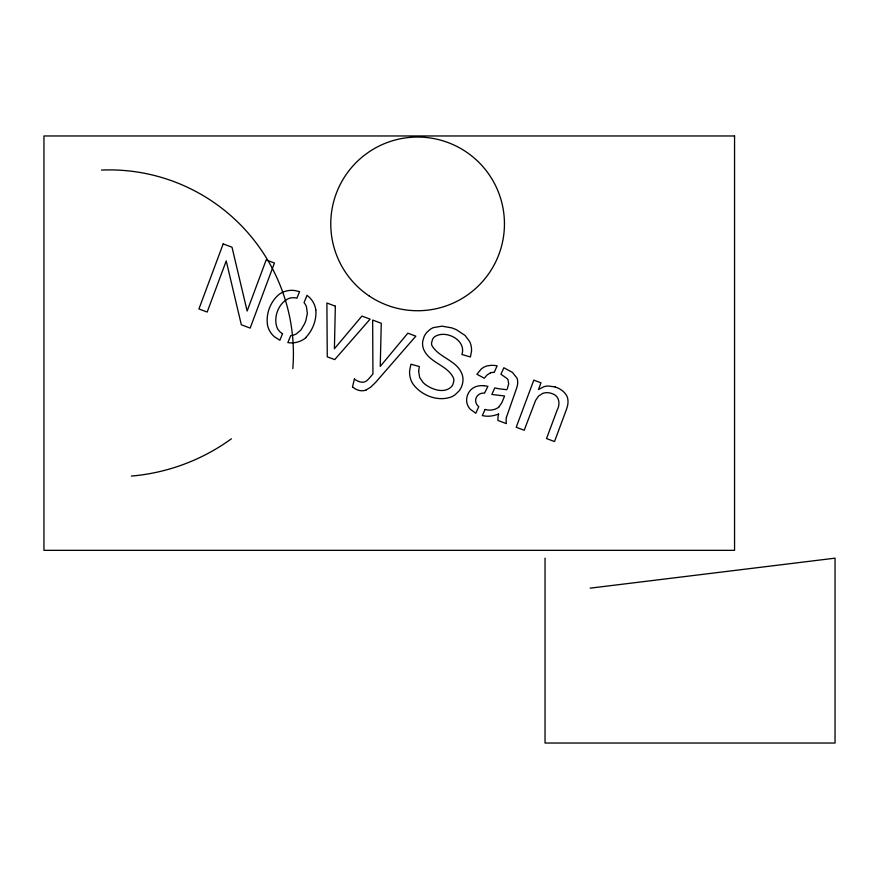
<?xml version="1.0" encoding="UTF-8"?>
<svg xmlns="http://www.w3.org/2000/svg" width="879" height="879" viewBox="0 0 879 879"><rect width="100%" height="100%" fill="white"/><g stroke="black" fill="none" stroke-linecap="round" stroke-linejoin="round"><path stroke-width="1.32" d="M506.458 417.184L516.061 389.793A60.135 60.135 0 0 0 517.028 386.826L517.522 384.738A13.701 13.701 0 0 0 517.127 378.355L512.435 372.388L503.843 367.763L500.931 374.234L507.216 378.662A9.284 9.284 0 0 1 508.04 379.937L508.688 383.782L507.337 388.683M352.49 386.903L354.402 379.069M282.533 333.668L279.874 340.25L274.6 336.899A21.118 21.118 0 0 1 269.6 330.801L268.721 328.977A20.14 20.14 0 0 1 267.612 325.637C265.557 314.188 270.347 301.387 279.423 294.135A19.767 19.767 0 0 1 283.939 291.74L284.884 291.421A22.513 22.513 0 0 1 294.542 290.499L299.552 291.63L296.893 298.201L295.575 297.904A13.218 13.218 0 0 0 289.147 298.344C278.434 302.761 272.908 317.682 277.303 328.219A13.339 13.339 0 0 0 282.522 333.69M485.01 409.603L482.329 415.58A24.931 24.931 0 0 0 489.867 416.152L491.746 415.91A37.709 37.709 0 0 0 498.58 414.053M499.228 406.428L501.964 402.45L504.579 395.989L491.833 394.451L494.778 387.903A119.489 119.489 0 0 0 499.316 388.837L506.908 389.727M305.771 337.514C312.682 330.35 316.715 319.945 315.825 309.99M366.257 389.847L370.674 387.189L375.575 382.431L415.833 336.163L407.845 333.185L380.244 366.411L381.266 323.274L372.652 320.066L372.938 373.949L369.554 377.904A56.146 56.146 0 0 1 368.323 379.256L366.84 380.673A7.845 7.845 0 0 1 363.302 382.2A9.878 9.878 0 0 1 358.742 381.398M490.46 372.85L487.131 374.937L484.318 378.223L476.901 374.245L481.242 369.048A15.91 15.91 0 0 1 483.428 367.455A14.031 14.031 0 0 1 487.427 365.851L490.965 365.356A27.787 27.787 0 0 1 497.129 365.851L494.163 372.443A9.438 9.438 0 0 0 490.449 372.806M590.128 588.161L835.05 558.165L835.05 743.03L545.035 743.03L545.035 558.165M555.154 386.925L548.122 385.969A16.888 16.888 0 0 0 543.705 386.804L538.486 389.518L540.981 382.826L533.795 380.146L516.215 427.271L524.203 430.249L535.586 400.428L538.618 396L542.706 393.385A13.657 13.657 0 0 1 549.573 392.913L550.836 393.221A16.196 16.196 0 0 1 552.506 393.792C559.396 395.946 560.395 404.285 557.22 409.9L546.529 438.566L554.517 441.544L566.252 409.999A64.749 64.749 0 0 0 567.12 407.329L567.647 405.285A12.361 12.361 0 0 0 567.834 404.175A16.679 16.679 0 0 0 567.537 397.802A11.559 11.559 0 0 0 565.571 394.001L564.351 392.517A21.25 21.25 0 0 0 555.143 386.991M499.437 406.68A15.306 15.306 0 0 1 485.076 409.405M498.635 414.086A18.371 18.371 0 0 0 497.975 420.492L506.37 423.601A19.085 19.085 0 0 1 506.447 417.184M484.098 385.727A26.095 26.095 0 0 1 485.34 385.881L487.911 386.342L484.538 393.177A13.46 13.46 0 0 0 482.846 393.133A7.548 7.548 0 0 0 475.869 398.725A7.186 7.186 0 0 0 476.11 403.032L476.275 403.406A8.537 8.537 0 0 0 476.726 404.34A8.329 8.329 0 0 0 478.769 406.658L475.803 413.24L470.265 409.24A13.57 13.57 0 0 1 468.155 406.241L467.298 404.219A12.921 12.921 0 0 1 466.705 398.626L467.123 396.462A16.811 16.811 0 0 1 467.595 394.99A13.954 13.954 0 0 1 471.188 389.518A14.13 14.13 0 0 1 477.363 386.167A20.854 20.854 0 0 1 484.098 385.738M305.936 337.712A22.722 22.722 0 0 1 287.851 342.612L290.696 335.624A14.218 14.218 0 0 0 296.377 333.866L300.904 330.021L304.584 323.78A42.28 42.28 0 0 0 305.87 320.472L307.353 313.506L306.452 306.826A14.723 14.723 0 0 0 304.057 302.64L307.002 295.333A21.821 21.821 0 0 1 314.232 304.321A21.327 21.327 0 0 1 315.825 309.99M231.408 438.786A199.137 199.137 0 0 1 131.345 476.077M101.514 170.065A184.052 184.052 0 0 1 292.828 368.598M352.523 386.859A17.503 17.503 0 0 0 357.248 389.847A12.449 12.449 0 0 0 366.301 389.979M358.687 381.53A19.646 19.646 0 0 1 354.424 379.036M418.624 371.334L419.668 377.476L422.799 382.134A23.162 23.162 0 0 0 425.656 384.738C432.633 389.716 444.005 393.638 451.158 386.991A9.702 9.702 0 0 0 452.916 384.398L453.784 381.387A8.746 8.746 0 0 0 453.641 378.399C447.84 364.983 428.93 362.961 423.524 348.963A15.426 15.426 0 0 1 422.733 341.195L424.117 336.591A17.261 17.261 0 0 1 426.908 332.306L429.842 329.636A16.844 16.844 0 0 1 433.391 327.625L441.983 326.164L451.564 327.834A43.719 43.719 0 0 1 456.651 329.867L465.09 335.492L469.595 341.47A18.36 18.36 0 0 1 471.034 345.524L471.298 346.93A20.327 20.327 0 0 1 471.518 351.204L470.408 356.962L461.914 354.512C466.771 339.953 445.312 329.207 434.413 336.91A8.438 8.438 0 0 0 432.556 339.349L431.567 342.909A7.559 7.559 0 0 0 431.853 345.403C438.61 357.544 456.025 359.972 461.706 373.289A16.24 16.24 0 0 1 462.783 377.047A16.459 16.459 0 0 1 462.947 380.86L462.563 383.442A19.975 19.975 0 0 1 461.255 387.32A18.305 18.305 0 0 1 459.157 390.814L455.157 394.726A19.272 19.272 0 0 1 451.388 396.912C437.566 402.077 420.558 395.187 412.504 383.266A21.47 21.47 0 0 1 410.57 378.816A23.041 23.041 0 0 1 409.845 375.63A22.689 22.689 0 0 1 409.614 370.762L410.943 364.214L419.327 366.532L418.624 371.334M335.338 306.156L334.405 348.765L361.917 316.066L370.125 319.121L334.712 359.599L327.263 356.819L326.9 303.013L335.338 306.156M223.178 243.912L198.918 308.968L207.18 312.045L226.233 260.931L241.34 324.791L250.174 328.087L274.435 263.03L266.172 259.942L247.131 311.023L232.012 247.208L223.178 243.912M734.558 135.97L43.95 135.97L43.95 550.342L734.558 550.342L734.558 135.97M369.334 296.08A86.845 86.845 0 0 0 504.26 229.606A86.845 86.845 0 0 0 379.223 145.991A86.845 86.845 0 0 0 369.334 296.08"/></g></svg>
